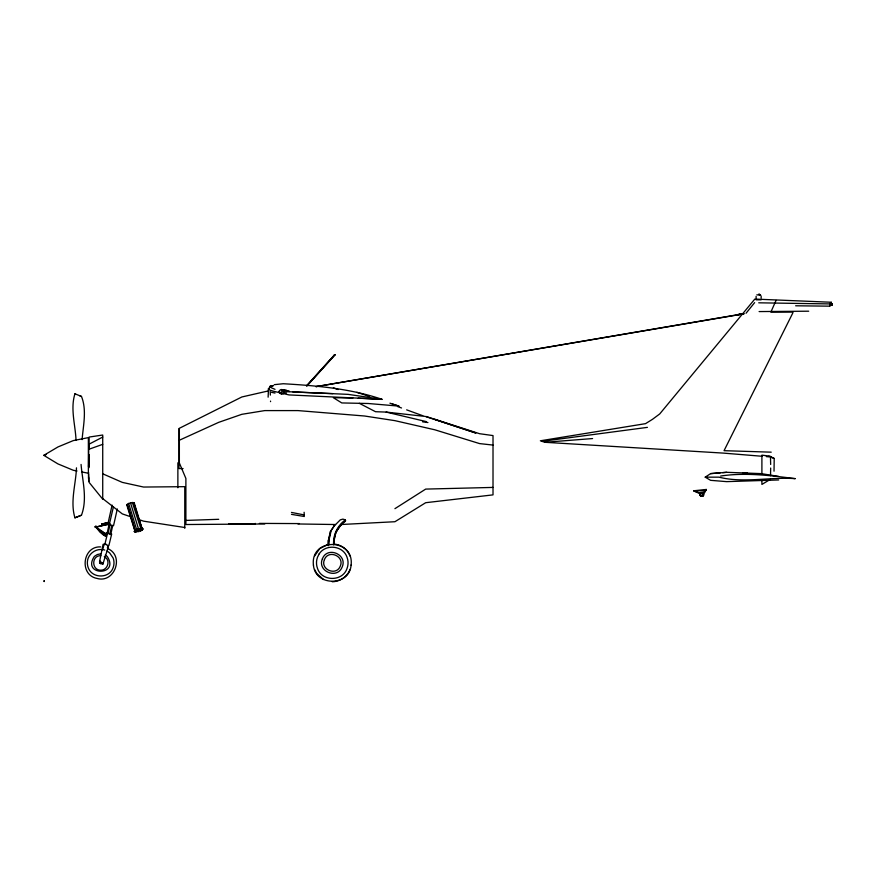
<?xml version="1.0" encoding="UTF-8"?>
<svg xmlns="http://www.w3.org/2000/svg" width="876" height="876" viewBox="0 0 876 876"><rect width="100%" height="100%" fill="white"/><g stroke="black" fill="none" stroke-linecap="round" stroke-linejoin="round"><path stroke-width="1.31" d="M44.172 581.5L44.118 580.81M328.226 545.595L328.358 540.372L330.405 531.612L334.512 525.271M328.631 545.036L328.73 539.627L330.778 530.867M333.767 539.627L333.636 544.85C332.913 535.006 337.413 525.699 345.319 519.862L342.899 519.118L340.293 519.862L334.139 526.016M44.183 581.522L44.161 580.689M770.53 475.668L770.661 468.025M289.387 391.758L348.122 394.364L381.126 399.215L289.014 394.923L273.345 391.2L269.808 390.072L268.494 388.583L268.122 397.167M88.739 463.546L88.553 466.722L88.739 445.085M76.475 467.839C75.862 484.253 70.003 501.685 74.942 517.815L81.468 515.197C87.589 499.013 82.453 481.088 81.063 464.444M101.605 525.458L101.791 523.968L108.876 522.654L108.876 524.155L95.451 527.133L95.451 526.575M82.092 439.621C83.242 425.407 86.954 410.11 81.468 396.412L74.942 393.806C70.2 408.731 75.38 424.937 76.037 440.179M291.489 514.365L304.3 516.501L304.114 512.274M795.649 305.79L829.78 306.162L831.269 302.253L754.816 299.077L659.716 413.943L652.445 419.352L645.546 423.645L540.372 440.792L544.85 442.292L723.302 453.1L762.273 456.286M100.86 563.87L99.557 561.625L103.094 544.292M107.288 532.564L108.974 524.877M107.945 534.031L110.179 523.771M109.807 534.404L111.767 525.436M110.748 534.59L112.697 525.622M112.106 505.102L107.759 524.527L113.541 525.644L117.307 508.945M107.387 548.015L107.945 545.595M109.248 524.713L113.453 506.722M328.73 541.116L330.778 532.356M333.767 541.116L335.815 532.356L339.735 526.575M342.034 524.089C336.143 528.94 333.898 536.879 334.139 544.292M104.781 544.664L107.573 533.101L106.084 532.728M106.27 544.85L108.876 545.595L111.679 534.031L107.573 533.101M136.667 531.053L134.794 530.681L126.779 504.948L128.641 503.448L132.375 502.517L134.236 502.89L142.065 528.622L140.204 530.111L136.667 531.053L136.853 532.17M140.576 529.181L140.762 528.436L142.449 528.436L143.007 528.995L141.879 530.308M351.101 565.173C354.397 537.678 310.115 537.568 313.433 565.173M351.101 564.987C349.634 586.635 314.977 586.613 313.433 564.987M101.605 550.073L102.722 549.515L104.222 543.733L106.27 544.292M108.317 546.898L102.908 564.056L102.163 564.429M106.456 534.59C105.536 539.802 97.148 527.735 95.451 527.133L95.637 526.575L106.642 534.776L100.674 530.495M699.99 493.757L700.92 492.64L699.804 494.688C700.176 496.681 703.132 497.01 703.724 495.06L702.793 492.64M703.165 495.991L703.724 494.688M774.023 471.189L774.209 458.695L770.289 456.276M831.269 302.253L830.897 305.231M829.966 305.231C832.737 306.425 832.78 302.154 829.966 303.37M829.78 306.162L830.711 303.928M776.07 300.38L770.847 312.13L793.043 312.13L792.67 313.247L724.047 450.68L771.219 452.169M95.079 526.575C96.185 526.148 101.934 535.072 105.897 536.079M95.637 526.575L100.116 531.984L103.094 534.031M140.576 531.053L142.449 529.739L138.89 520.18M345.319 519.862L345.319 521.351L344.388 521.724M349.984 569.466C347.378 576.791 339.921 581.576 332.267 581.773M746.045 313.247L754.63 302.625M703.724 494.13L702.234 492.827L700.176 494.13M702.234 496.363L703.351 494.688M829.966 305.045L831.828 305.045L832.014 303.556L831.828 304.859L829.966 304.859M314.561 556.041L319.773 548.573L327.799 544.478M268.494 388.583L268.494 389.327L270.18 386.535L273.389 385.56M706.33 489.837L704.282 492.082L699.245 492.64L693.836 490.954L699.245 493.385L704.468 492.827L706.33 489.465L693.836 490.768L704.282 490.582L706.33 489.651M141.879 529.181L142.449 528.436L141.693 528.25L136.667 529.181L134.236 531.425L135.539 532.17M268.494 389.327L270.366 386.535L273.443 385.56M330.405 531.612L334.325 525.83M336.187 531.612L340.107 526.016L345.691 520.607M306.841 385.834L334.698 354.835M306.48 385.834L334.512 354.835M307.038 385.834L335.07 354.835M95.265 526.947C94.969 528.327 97.597 526.334 95.637 526.202M134.236 502.89L133.678 503.448L136.481 512.46M808.701 311.199L759.109 311.571M831.455 304.859L832.2 304.3L831.455 303.556L829.966 303.556M778.687 479.96L726.653 481.636L710.622 480.333L705.213 477.157L710.622 473.62L726.653 472.306L761.156 473.62L778.687 476.413M74.942 517.815L81.468 515.197M99.557 561.625L100.302 561.067M394.923 508.671L425.692 489.093L493.013 487.417M770.289 479.402L761.901 484.428L761.901 480.891M77.033 471.003L73.266 470.259L57.969 463.919L43.8 455.345L57.969 446.946L73.266 440.606L88.367 437.628L88.367 473.248L82.07 472M704.282 490.582L706.33 489.465M89.111 444.154L102.722 437.069M702.234 495.991L701.293 495.991M179.361 440.234L218.715 422.341L241.831 414.315L264.771 410.592L297.96 410.592L364.525 416.001L394.923 420.655L434.835 429.798L479.588 443.595L493.013 445.085M102.722 444.34L89.111 449.191L89.111 437.069L102.722 435.022L102.722 499.167L89.111 482.38L88.553 476.971M43.8 455.345L46.373 454.458M700.734 493.199L700.362 493.385M95.451 527.133L108.876 524.155M720.685 476.04C745.334 472.274 770.694 475.558 795.277 478.646C770.081 476.785 743.56 483.421 719.01 477.157L705.213 477.157M268.297 390.937L241.831 396.981L179.361 428.298L179.361 462.988L185.887 478.46L185.887 524.527L264.771 523.968M100.86 553.796L97.313 554.541L94.334 556.413C81.38 576.123 120.154 576.134 107.201 556.413L105.208 555.165M274.276 384.673L283.233 383.732C316.674 385.692 350.323 388.495 382.243 399.401L358.218 398.164M100.86 555.669C91.323 555.384 91.411 570.396 100.86 570.21C107.901 570.276 110.923 559.742 104.277 556.72M743.976 313.652L315.897 386.666L743.976 313.838M736.727 314.747L741.578 313.991M736.727 314.933L741.578 314.188M286.31 393.061L281.36 393.806L283.605 393.62L283.605 389.886L281.36 389.513L279.499 390.455L279.499 393.061M541.861 441.362L647.408 427.368M100.674 549.515C95.243 549.504 90.228 553.117 88.18 558.089A13.939 13.939 0 0 0 88.18 567.593C91.98 578.697 109.467 578.85 113.168 567.593A13.939 13.939 0 0 0 113.168 558.089L109.62 552.865L107.014 551.004M108.876 522.654L105.339 523.027L105.339 524.527M100.674 546.898C82.432 545.956 79.081 575.039 96.94 578.412C114.395 583.602 124.534 556.304 108.131 548.759M710.622 473.62L719.973 472.854M722.645 472.635L726.653 472.306M544.85 442.292L592.581 438.558M185.887 520.421L218.715 519.304M183.073 468.561L178.989 468.583L178.989 428.495M756.864 294.785L760.784 295.354M756.119 299.822L761.156 299.822M831.455 303.556L832.014 303.742L829.966 303.928M829.966 304.3L832.2 304.3M832.014 304.487L829.966 304.673M334.325 354.835L335.256 354.835M281.36 391.758L289.014 391.758M280.243 392.689L281.36 392.689M773.092 458.137L774.023 458.137M717.335 472.679L720.028 472.679M742.936 472.679L746.987 472.679M702.234 492.64L703.351 493.385L702.793 493.199M700.362 495.433L700.176 494.688M299.45 523.585L259.362 523.399M335.53 524.527L297.96 523.968M340.819 524.527L394.923 521.724L425.692 502.704L493.013 494.874L493.013 435.58L479.588 433.708L425.692 416.374M96.382 526.575L96.01 526.202M96.382 526.947L96.01 527.319M100.488 562.94L99.93 562.94L101.419 563.312M830.152 303.928L758.726 302.811M352.875 398L333.395 397.726L341.782 402.938L368.259 403.507L398.843 406.114L389.94 403.19M406.65 409.848L424.575 416.374L386.163 412.081L375.53 411.709L359.313 403.321M292.923 391.944L332.825 393.62M766.303 456.615L768.986 456.834M333.438 544.051C340.709 544.292 347.52 549.164 349.984 556.041M769.544 456.089L761.901 455.159L761.901 474.365M422.615 421.849L427.926 422.528M286.31 390.258L281.36 389.886L289.014 390.827M80.165 396.226L81.468 396.412M184.77 527.505L143.565 521.165L138.561 519.457M280.243 393.62L281.36 393.806M291.478 512.427L303.742 514.825M271.483 392.317L275.02 393.061M228.592 523.771L255.255 524.341L255.255 523.399M386.163 412.081L426.448 421.652M102.722 549.515L104.781 550.073M392.47 404.055L398.843 406.114M425.692 416.56L475.745 433.007M356.882 392.317L369.595 396.5M700.92 496.177L699.99 495.06M434.835 419.352L475.745 432.996M131.061 516.884L122.301 513.894L102.722 498.608M333.395 387.838L338.18 389.546M397.682 406.584L401.526 407.975M143.007 528.995L141.693 528.25L133.678 502.517M275.02 389.327L271.483 387.838L270.18 385.977L270.366 386.535M768.799 456.276L772.019 457.677M102.722 473.806L122.301 482.38L143.565 487.045L184.77 486.673L184.77 528.25M831.455 304.3L832.014 304.673L831.455 303.928M135.539 531.053L134.794 530.681L140.762 528.436L132.375 502.517M134.236 531.425L134.981 531.798M100.116 562.94L100.86 563.126M102.908 534.031L105.897 535.893M700.734 495.433L702.421 495.805L703.165 495.06L702.421 493.013L700.362 493.944L700.92 495.805M126.779 504.948L127.338 505.321M323.507 579.529L316.794 573.561L314.561 569.466M74.942 393.806L75.686 394.364M140.204 530.111L140.762 530.681L134.794 531.798L135.167 531.053L127.732 506.602M136.853 530.308L128.641 503.448M703.165 493.385L703.351 494.13M138.715 531.798L138.342 530.681M138.715 529.553L130.513 502.89M127.338 504.193L135.167 530.111M704.282 492.082L704.468 492.827M102.722 562.753L102.908 564.056M770.475 457.206L770.661 464.477M270.18 391.386L270.366 395.109M88.553 473.993L88.739 481.45M832.014 303.556L832.014 304.859M831.455 303.37L831.455 305.231M761.156 296.285L761.156 298.147M756.119 296.285L756.119 298.147M328.73 539.627L328.73 544.938M328.358 540.372L328.358 545.595M278.754 391.386L278.754 391.944M270.553 401.077L270.553 401.635M177.872 462.802L177.872 487.757M108.69 524.155L108.69 522.654L105.339 523.213L101.791 523.968L101.791 525.458M89.111 454.6L89.111 467.653M88.553 472.306L88.553 479.019M322.39 558.833C316.981 571.283 337.194 579.737 342.155 567.035C347.849 554.519 327.274 545.781 322.39 558.833M324.438 559.578C319.937 569.542 336.395 576.452 340.293 566.104C344.783 556.15 328.325 549.241 324.438 559.578M319.214 553.796L317.539 557.158A15.877 15.877 0 0 0 317.539 568.535C321.853 581.708 342.68 581.708 347.005 568.535A15.877 15.877 0 0 0 347.005 557.158C343.085 545.584 325.872 543.635 319.214 553.796M99.93 561.625L99.557 562.94L100.488 563.498A1.215 1.215 0 0 0 101.605 562.381L99.93 561.625M741.578 313.805L736.727 315.119L741.578 313.805M758.912 294.226L760.412 294.785L758.912 294.226"/></g></svg>
